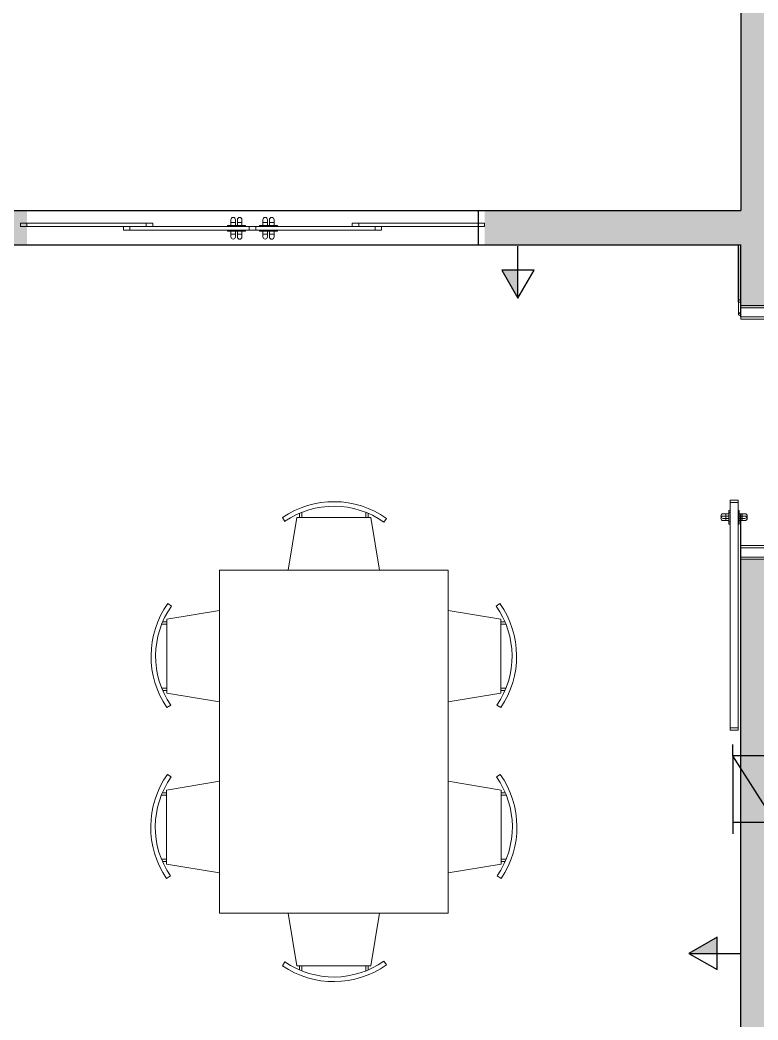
# Model space of a CAD drawing. Header units: inches. Extents: x 2 to 116, y 2 to 108.
# Drawn here: x 34.635 to 37.86, y 42.902 to 47.275 of the extents above; entities that cross this region are included whole.
import ezdxf

# ---------------------------------------------------------------- set-up
doc = ezdxf.new("R2010")
doc.units = ezdxf.units.IN
doc.header["$MEASUREMENT"] = 0
for name, color, linetype, lineweight in [('03.1 PAREDES', 250, 'Continuous', 25), ('04 ESQUADRIAS', 252, 'Continuous', 9), ('09 LIMITE PISO', 254, 'Continuous', 13), ('13 MOBÍLIA', 252, 'Continuous', 9)]:
    doc.layers.add(name, color=color, linetype=linetype, lineweight=lineweight)
doc.layers.add('PLANTA TUGS_TUES', color=7, linetype='Continuous')
doc.layers.add('TOMADAS', color=170, linetype='Continuous')

# ---------------------------------------------------------------- blocks, each defined once
blk = doc.blocks.new('MESA 6 LUGARES VIDRO')
at = {"layer": '13 MOBÍLIA'}
for p, q in [((0.5864, 2.0129), (0.5752, 2.0294)), ((0.6002, 1.7994), (0.6385, 2.0294)), ((0.9618, 2.0294), (0.6385, 2.0294)), ((0.6502, 2.048), (0.6502, 2.0294)), ((0.6602, 2.0521), (0.6602, 2.0294)), ((0.9402, 2.0521), (0.9402, 2.0294)), ((0.9502, 2.048), (0.9502, 2.0294)), ((1.0002, 1.7994), (0.9618, 2.0294)), ((1.0192, 2.0092), (1.0308, 2.0255)), ((0.3002, 1.7994), (1.3002, 1.7994)), ((0.3002, 0.2994), (0.3002, 1.7994)), ((1.3002, 1.7994), (1.3002, 0.2994)), ((0.3002, 1.623), (0.0707, 1.5848)), ((0.091, 1.6422), (0.0746, 1.6537)), ((1.3002, 1.623), (1.5296, 1.5848)), ((1.5094, 1.6422), (1.5257, 1.6537)), ((0.0707, 1.5848), (0.0707, 1.2614)), ((1.5296, 1.5848), (1.5296, 1.2614)), ((0.0481, 1.5631), (0.0707, 1.5631)), ((0.0522, 1.5731), (0.0707, 1.5731)), ((1.5481, 1.5731), (1.5296, 1.5731)), ((1.5523, 1.5631), (1.5296, 1.5631)), ((0.0481, 1.2831), (0.0707, 1.2831)), ((0.0522, 1.2731), (0.0707, 1.2731)), ((1.5523, 1.2831), (1.5296, 1.2831)), ((1.5481, 1.2731), (1.5296, 1.2731)), ((0.3002, 1.2232), (0.0707, 1.2614)), ((1.3002, 1.2232), (1.5296, 1.2614)), ((0.0872, 1.2094), (0.0707, 1.1981)), ((1.5131, 1.2094), (1.5296, 1.1981)), ((0.3002, 0.8759), (0.0694, 0.8374)), ((0.0897, 0.8948), (0.0733, 0.9064)), ((1.3002, 0.8759), (1.5309, 0.8374)), ((1.5107, 0.8948), (1.527, 0.9064)), ((0.0694, 0.8374), (0.0694, 0.5141)), ((1.5309, 0.8374), (1.5309, 0.5141)), ((0.0468, 0.8158), (0.0694, 0.8158)), ((0.0509, 0.8258), (0.0694, 0.8258)), ((1.5494, 0.8258), (1.5309, 0.8258)), ((1.5536, 0.8158), (1.5309, 0.8158)), ((0.0468, 0.5358), (0.0694, 0.5358)), ((0.0509, 0.5258), (0.0694, 0.5258)), ((1.5536, 0.5358), (1.5309, 0.5358)), ((1.5494, 0.5258), (1.5309, 0.5258)), ((0.3002, 0.4756), (0.0694, 0.5141)), ((1.3002, 0.4756), (1.5309, 0.5141)), ((0.0859, 0.462), (0.0694, 0.4508)), ((1.5144, 0.462), (1.5309, 0.4508)), ((0.3002, 0.2994), (1.3002, 0.2994)), ((0.6002, 0.2994), (0.6385, 0.0694)), ((1.0002, 0.2994), (0.9618, 0.0694)), ((1.0192, 0.0897), (1.0308, 0.0733)), ((0.5864, 0.086), (0.5752, 0.0694)), ((0.9618, 0.0694), (0.6385, 0.0694)), ((0.6502, 0.0509), (0.6502, 0.0694)), ((0.6602, 0.0468), (0.6602, 0.0694)), ((0.9402, 0.0468), (0.9402, 0.0694)), ((0.9502, 0.0509), (0.9502, 0.0694))]:
    blk.add_line(p, q, dxfattribs=at)
for centre, radius, start, end in [((0.8002, 1.6997), 0.3992, 54.7135, 124.3042), ((0.8002, 1.6997), 0.3792, 54.7135, 124.3042), ((0.4005, 1.4231), 0.3992, 144.7135, 214.3042), ((0.4005, 1.4231), 0.3792, 144.7135, 214.3042), ((1.1998, 1.4231), 0.3792, 325.6958, 35.2865), ((1.1998, 1.4231), 0.3992, 325.6958, 35.2865), ((0.3992, 0.6758), 0.3992, 144.7135, 214.3042), ((0.3992, 0.6758), 0.3792, 144.7135, 214.3042), ((1.2011, 0.6758), 0.3792, 325.6958, 35.2865), ((1.2011, 0.6758), 0.3992, 325.6958, 35.2865), ((0.8002, 0.3992), 0.3792, 235.6958, 305.2865), ((0.8002, 0.3992), 0.3992, 235.6958, 305.2865)]:
    blk.add_arc(centre, radius, start, end, dxfattribs=at)
blk = doc.blocks.new('PORTA CORRE 100X15')
at = {"layer": '04 ESQUADRIAS'}
for p, q in [((0.1691, 0.2016), (0.1691, 0.2266)), ((0.1891, 0.2016), (0.1891, 0.2266)), ((-0.7467, 0.1966), (0.2491, 0.1966)), ((-0.7467, 0.1966), (-0.7467, 0.1616)), ((0.1541, 0.2016), (0.2041, 0.2016)), ((0.1541, 0.1966), (0.1541, 0.2016)), ((0.1891, 0.2152), (0.1691, 0.2152)), ((0.2041, 0.1966), (0.2041, 0.2016)), ((0.2491, 0.1966), (0.2491, 0.1616)), ((-0.7467, 0.1616), (0.2491, 0.1616)), ((0, 0), (0, 0.15)), ((0, 0.15), (0.05, 0.15)), ((0.05, 0), (0.05, 0.15)), ((0.1541, 0.1566), (0.1541, 0.1616)), ((0.1541, 0.1566), (0.2041, 0.1566)), ((0.1691, 0.1566), (0.1691, 0.1316)), ((0.1891, 0.143), (0.1691, 0.143)), ((0.1891, 0.1566), (0.1891, 0.1316)), ((0.2041, 0.1566), (0.2041, 0.1616)), ((1.05, 0.15), (1.065, 0.15)), ((1.05, 0), (1.05, 0.15)), ((1.075, 0.16), (1.125, 0.16)), ((1.1, 0), (1.1, 0.15)), ((1.125, 0.15), (1.1, 0.15)), ((1.125, 0.16), (1.125, 0.15)), ((-0.025, -0.01), (-0.025, 0)), ((-0.025, 0), (0, 0)), ((0.05, 0), (0.035, 0)), ((1.05, 0), (1.065, 0)), ((1.125, 0), (1.1, 0)), ((1.125, -0.01), (1.125, 0)), ((0.025, -0.01), (-0.025, -0.01)), ((1.075, -0.01), (1.125, -0.01))]:
    blk.add_line(p, q, dxfattribs=at)
for centre, start, end in [((0.1791, 0.2266), 0.2372, 179.7628), ((0.1791, 0.1316), 180.2372, 359.7628), ((1.075, 0.15), 90, 180), ((0.025, 0), 270, 0), ((1.075, 0), 180, 270)]:
    blk.add_arc(centre, 0.01, start, end, dxfattribs=at)
blk = doc.blocks.new('PORTA CORRER BLINDEX 200')
at = {"layer": '04 ESQUADRIAS'}
for p, q in [((0.905, 0.09), (0.955, 0.09)), ((0.905, 0.085), (0.905, 0.09)), ((0.92, 0.09), (0.92, 0.115)), ((0.94, 0.1036), (0.92, 0.1036)), ((0.94, 0.09), (0.94, 0.115)), ((0.955, 0.085), (0.955, 0.09)), ((1.095, 0.09), (1.045, 0.09)), ((1.045, 0.085), (1.045, 0.09)), ((1.06, 0.09), (1.06, 0.115)), ((1.06, 0.1036), (1.08, 0.1036)), ((1.08, 0.09), (1.08, 0.115)), ((1.095, 0.085), (1.095, 0.09)), ((2, 0.07), (0, 0.07)), ((0, 0.07), (0, 0.055)), ((0.55, 0.055), (0, 0.055)), ((1.55, 0.085), (0.45, 0.085)), ((0.45, 0.085), (0.45, 0.07)), ((0.55, 0.07), (0.55, 0.055)), ((0.905, 0.065), (0.905, 0.07)), ((0.905, 0.065), (0.955, 0.065)), ((0.92, 0.065), (0.92, 0.04)), ((0.94, 0.0514), (0.92, 0.0514)), ((0.94, 0.065), (0.94, 0.04)), ((0.955, 0.065), (0.955, 0.07)), ((1, 0.085), (1, 0.07)), ((1.045, 0.065), (1.045, 0.07)), ((1.095, 0.065), (1.045, 0.065)), ((1.06, 0.065), (1.06, 0.04)), ((1.06, 0.0514), (1.08, 0.0514)), ((1.08, 0.065), (1.08, 0.04)), ((1.095, 0.065), (1.095, 0.07)), ((1.45, 0.07), (1.45, 0.055)), ((2, 0.055), (1.45, 0.055)), ((1.55, 0.085), (1.55, 0.07)), ((2, 0.07), (2, 0.055))]:
    blk.add_line(p, q, dxfattribs=at)
for centre, start, end in [((0.93, 0.115), 0.2372, 179.7628), ((1.07, 0.115), 0.2372, 179.7628), ((0.93, 0.04), 180.2372, 359.7628), ((1.07, 0.04), 180.2372, 359.7628)]:
    blk.add_arc(centre, 0.01, start, end, dxfattribs=at)
at = {"layer": '09 LIMITE PISO'}
blk.add_line((0, 0), (2, 0), dxfattribs=at)
blk = doc.blocks.new('TUG MÉDIA 120CM_')
at = {"layer": 'TOMADAS', "ltscale": 0.5}
h = blk.add_hatch(color=256, dxfattribs=at)
h.dxf.hatch_style = 1
h.paths.add_polyline_path([(0.2454, 0), (0.1227, 0), (0.1227, -0.0709)])
for p, q in [((0.1227, 0), (0.0181, 0)), ((0.2454, 0), (0.1227, 0))]:
    blk.add_line(p, q, dxfattribs=at)
blk.add_lwpolyline([(0.1227, -0.0709), (0.2454, 0), (0.1227, 0.0709), (0.1227, -0.0709)], dxfattribs=at)

msp = doc.modelspace()

# ---------------------------------------------------------------- hatches: boundary and pattern name
at = {"layer": 'PLANTA TUGS_TUES'}
h = msp.add_hatch(color=256, dxfattribs=at)
h.dxf.hatch_style = 1
h.paths.add_polyline_path([(37.9344, 49.6415), (41.5844, 49.6415), (41.5844, 48.7989), (41.7344, 48.7989), (41.7344, 49.7915), (37.7844, 49.7915), (37.7844, 46.4415), (37.9344, 46.4415), (37.9344, 46.4515)])
h = msp.add_hatch(color=256, dxfattribs=at)
h.dxf.hatch_style = 1
h.paths.add_polyline_path([(33.3844, 46.2915), (34.6651, 46.2915), (34.6651, 46.4415), (33.2344, 46.4415), (33.2344, 38.9915), (33.3844, 38.9915)])
h.paths.add_polyline_path([(37.9344, 46.2915), (37.7844, 46.2915), (37.7844, 46.0265), (37.9344, 46.0265), (37.9344, 46.0515)])
h.paths.add_polyline_path([(37.9344, 46.4415), (36.6651, 46.4415), (36.6651, 46.2915), (37.7844, 46.2915), (37.9344, 46.2915)])
h = msp.add_hatch(color=256, dxfattribs=at)
h.dxf.hatch_style = 1
h.paths.add_polyline_path([(37.9344, 46.4415), (37.7594, 46.4415), (37.7594, 46.2915), (37.7844, 46.2915), (37.9344, 46.2915)])
h = msp.add_hatch(color=256, dxfattribs=at)
h.dxf.hatch_style = 1
h.paths.add_polyline_path([(37.9344, 44.9165), (37.7844, 44.9165), (37.7844, 38.9915), (37.9344, 38.9915)])
h.paths.add_polyline_path([(37.9444, 46.2815), (37.9344, 46.2815), (37.9344, 46.2915), (37.7844, 46.2915), (37.7844, 46.2815), (37.7744, 46.2815), (37.7744, 46.0415), (37.7844, 46.0415), (37.7844, 46.0165), (37.9344, 46.0165), (37.9344, 46.0415), (37.9444, 46.0415)])
h.paths.add_polyline_path([(38.9344, 46.4415), (38.8594, 46.4415), (38.8594, 46.2915), (38.8844, 46.2915), (38.9344, 46.2915)])
h.paths.add_polyline_path([(39.0843, 46.2815), (39.0844, 46.2915), (38.9344, 46.2915), (38.9344, 46.2565), (39.0843, 46.2565)])
h.paths.add_polyline_path([(41.5844, 46.4415), (38.9344, 46.4415), (38.9344, 46.2915), (41.5844, 46.2915)])

# ---------------------------------------------------------------- linework, layer by layer
for p, q in [((37.7844, 49.7915), (37.7844, 46.4415)), ((33.2344, 46.4415), (37.7844, 46.4415)), ((36.6366, 46.4417), (36.6366, 46.2915)), ((33.3844, 46.2915), (37.7844, 46.2915)), ((37.7844, 45.9765), (37.7844, 46.2915)), ((37.7844, 44.0572), (37.7844, 45.1156)), ((37.7844, 38.9915), (37.7844, 43.7666))]:
    msp.add_line(p, q)
at = {"layer": '03.1 PAREDES', "color": 18, "true_color": 0x000000}
msp.add_line((37.7499, 43.7666), (37.7499, 43.7166), dxfattribs=at)
msp.add_lwpolyline([(37.9344, 43.7666), (37.9344, 44.0572), (37.7499, 44.0572), (37.7499, 43.7666), (37.9344, 43.7666), (37.7499, 44.0572), (37.7499, 44.1072)], dxfattribs=at)
at = {"layer": 'PLANTA TUGS_TUES'}
for p, q in [((37.7844, 49.7915), (37.7844, 46.4415)), ((33.2344, 46.4415), (37.7844, 46.4415)), ((33.3844, 46.2915), (37.7744, 46.2915)), ((37.7744, 46.0415), (37.7744, 46.2915)), ((37.7844, 38.9915), (37.7844, 44.9665))]:
    msp.add_line(p, q, dxfattribs=at)

# ---------------------------------------------------------------- block references
at = {"layer": '04 ESQUADRIAS'}
for name, p, rotation in [('PORTA CORRER BLINDEX 200', (36.6366, 46.4417), 180), ('PORTA CORRE 100X15', (37.9344, 44.9265), 90.00000000000001)]:
    msp.add_blockref(name, p, dxfattribs=dict(at, rotation=rotation))
at = {"layer": 'PLANTA TUGS_TUES'}
for name, p, rotation in [('PORTA CORRER BLINDEX 200', (36.6651, 46.4415), 180), ('PORTA CORRE 100X15', (37.9344, 44.9165), 90.00000000000001)]:
    msp.add_blockref(name, p, dxfattribs=dict(at, rotation=rotation))
msp.add_blockref('MESA 6 LUGARES VIDRO', (35.2063, 43.0697), dxfattribs=at)
at = {"layer": 'TOMADAS'}
for p, rotation in [((36.8109, 46.3036), 270), ((37.8038, 43.193), 180)]:
    msp.add_blockref('TUG MÉDIA 120CM_', p, dxfattribs=dict(at, rotation=rotation))

doc.saveas('drawing.dxf')
